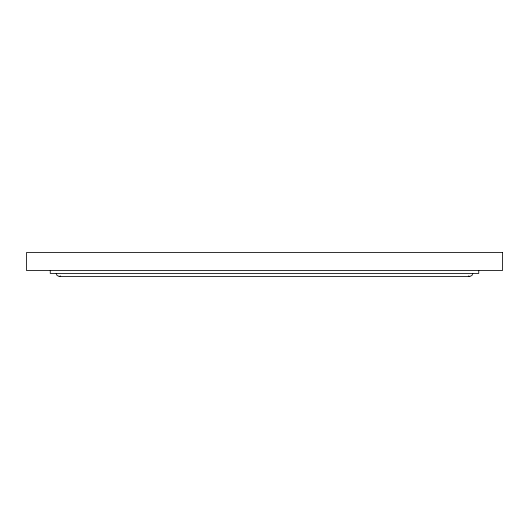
<?xml version="1.0" encoding="UTF-8"?>
<svg xmlns="http://www.w3.org/2000/svg" width="529" height="529" viewBox="0 0 529 529"><rect width="100%" height="100%" fill="white"/><g stroke="black" fill="none" stroke-linecap="round" stroke-linejoin="round"><path stroke-width="0.79" d="M472.794 273.427L471.921 275.53L469.818 276.402L59.182 276.402L57.079 275.53L56.206 273.427M60.67 276.006L59.182 276.402M469.818 276.402L468.33 276.006M478.745 270.451L478.745 273.427L50.255 273.427L50.255 270.451M502.55 252.597L26.45 252.597L26.45 270.451L502.55 270.451L502.55 252.597"/></g></svg>
